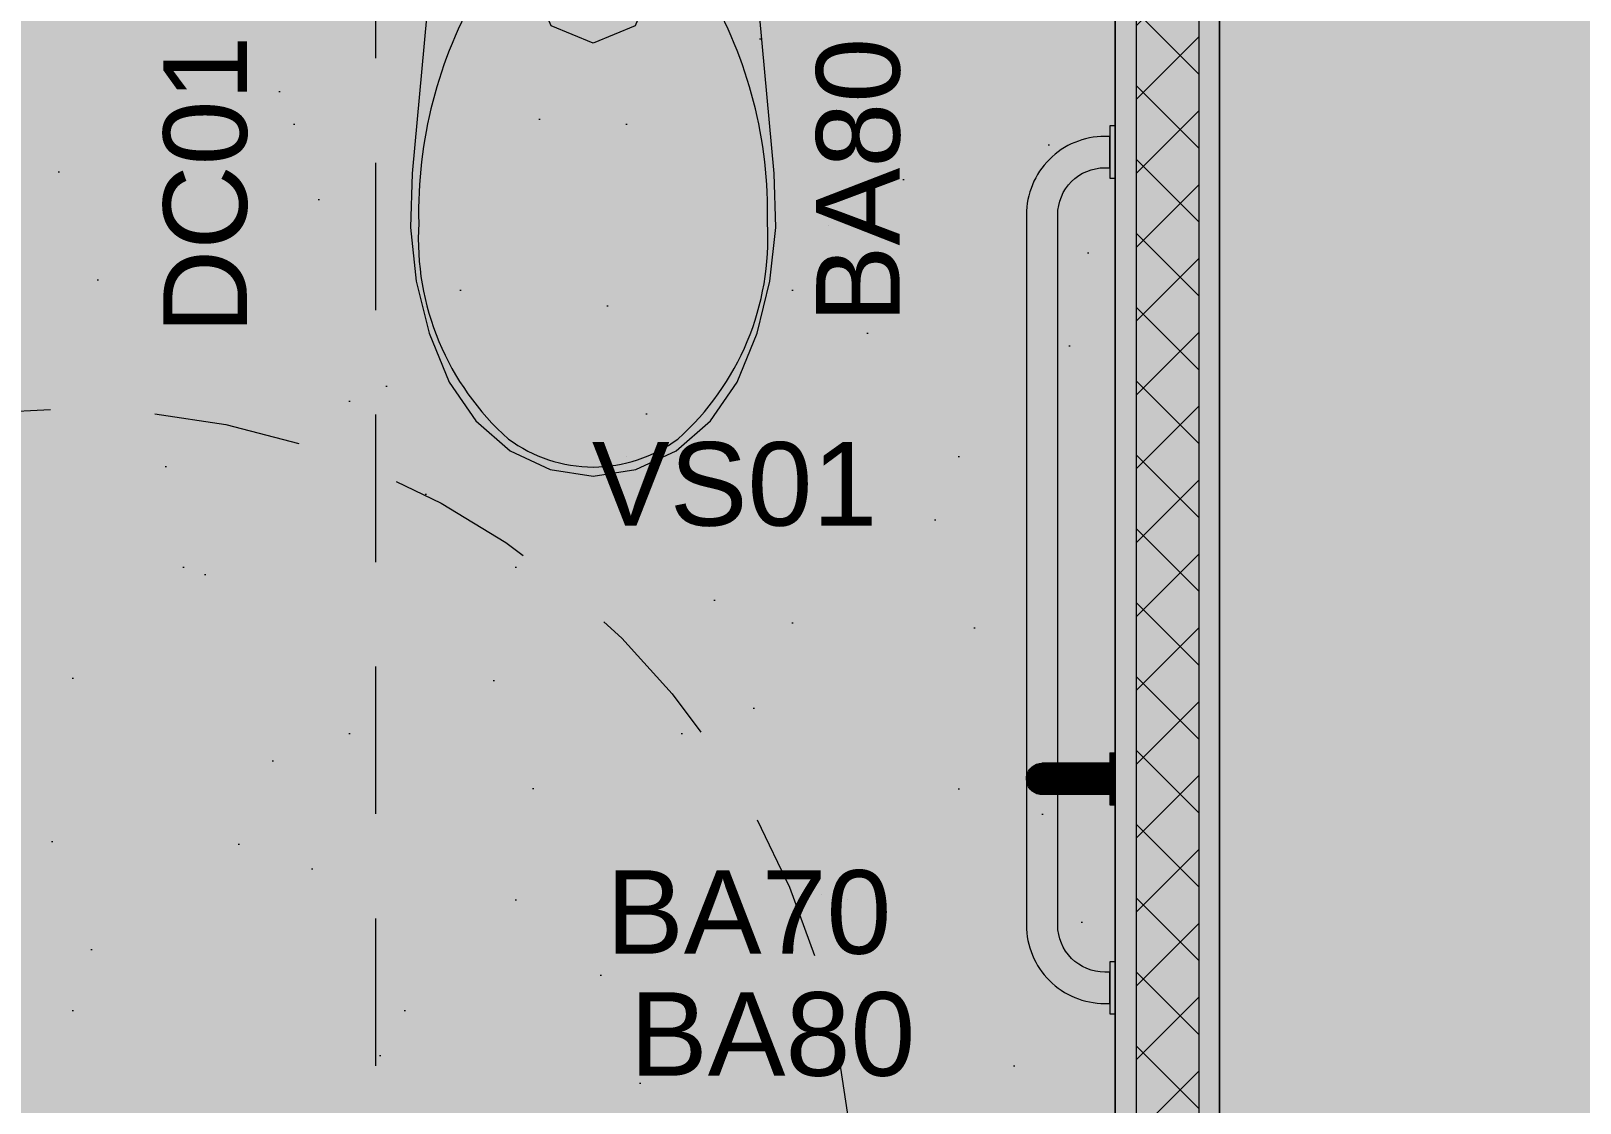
# Model space of a CAD drawing. Header units: metres. Extents: x -77 to 21.6, y -70.6 to -27.7.
# Drawn here: x -55.512 to -54.029, y -34.06 to -33.034 of the extents above; entities that cross this region are included whole.
import ezdxf

# ---------------------------------------------------------------- set-up
doc = ezdxf.new("R2010")
doc.units = ezdxf.units.M
doc.header["$MEASUREMENT"] = 0
doc.linetypes.add('Hidden Line (2)', pattern=[0.195611, 0.141111, -0.0545])
for name, color, linetype, lineweight, true_color in [('LAJES.EST_Caneta_No__18', 7, 'Continuous', 0, 0xdfdfdf), ('LAJES.EST_Caneta_No__254', 7, 'Continuous', 0, 0xd1c9ad), ('LOUCAS-METAIS.ARQ_Caneta_No__18', 7, 'Continuous', 0, 0xdfdfdf), ('ZONA_Caneta_No__56', 7, 'Continuous', 0, 0xffe495)]:
    doc.layers.add(name, color=color, linetype=linetype, lineweight=lineweight, true_color=true_color)
for name, color, linetype, lineweight in [('LAJES.EST_Caneta_No__241', 7, 'Continuous', 13), ('LAJES.EST_Caneta_No__96', 252, 'Continuous', 0), ('LOUCAS-METAIS.ARQ_Caneta_No__96', 252, 'Continuous', 0), ('NOTAS BANCADAS_Caneta_No__99', 7, 'Continuous', 20), ('NOTAS-LAYOUT.EXEC_Caneta_No__96', 252, 'Continuous', 0), ('PAREDE CONSTRUIR_Caneta_No__241', 7, 'Continuous', 13), ('PAREDE CONSTRUIR_Caneta_No__83', 84, 'Continuous', 0)]:
    doc.layers.add(name, color=color, linetype=linetype, lineweight=lineweight)
doc.layers.add('NOTAS BANCADAS', color=7, linetype='Continuous')
doc.layers.add('PAREDE CONSTRUIR', color=7, linetype='Continuous')
doc.styles.add('GENERATED_STYLE_1', font='arial.ttf')
pattern_1 = [(45, (0, 0.5), (-0.159099, 0.159099), [0, -0.15, 0, -0.225]), (110, (0.5, 0.5), (0.21143084, 0.07695453), [0, -0.11, 0, -0.19])]

# ---------------------------------------------------------------- blocks, each defined once
blk = doc.blocks.new('Label_7_6', base_point=(-54.865, -33.4029))
at = {"layer": 'NOTAS BANCADAS_Caneta_No__99', "color": 7, "lineweight": 20, "insert": (-54.7258, -33.4272), "char_height": 0.08, "attachment_point": 2, "style": 'GENERATED_STYLE_1'}
blk.add_mtext('\\A1;{\\pqc;\\pt0,99;\\fArial|b0|i0|c0|p0;\\W1.000000;VS01\\fArial|b0|i0|c0|p0;\\W1.000000;\\A1{\\H.66x;\\S^  ;}\\fArial|b0|i0|c0|p0;\\W1.000000;\\fArial|b0|i0|c0|p0;\\W1.000000;\\A1{\\H.66x;\\S^  ;}\\fArial|b0|i0|c0|p0;\\W1.000000;\\fArial|b0|i0|c0|p0;\\W1.000000;\\fArial|b0|i0|c0|p0;\\W1.000000;\\fArial|b0|i0|c0|p0;\\W1.000000;\\fArial|b0|i0|c0|p0;\\W1.000000;\\fArial|b0|i0|c0|p0;\\W1.000000;\\fArial|b0|i0|c0|p0;\\W1.000000;\\A1{\\H.66x;\\S^  ;}\\fArial|b0|i0|c0|p0;\\W1.000000;\\fArial|b0|i0|c0|p0;\\W1.000000;\\A1{\\H.66x;\\S^  ;}\\fArial|b0|i0|c0|p0;\\W1.000000;\\fArial|b0|i0|c0|p0;\\W1.000000;\\fArial|b0|i0|c0|p0;\\W1.000000;\\fArial|b0|i0|c0|p0;\\W1.000000;\\fArial|b0|i0|c0|p0;\\W1.000000;\\fArial|b0|i0|c0|p0;\\W1.000000;\\fArial|b0|i0|c0|p0;\\W1.000000;\\A1{\\H.66x;\\S^  ;}\\fArial|b0|i0|c0|p0;\\W1.000000;\\fArial|b0|i0|c0|p0;\\W1.000000;\\A1{\\H.66x;\\S^  ;}\\fArial|b0|i0|c0|p0;\\W1.000000;\\fArial|b0|i0|c0|p0;\\W1.000000;\\fArial|b0|i0|c0|p0;\\W1.000000;\\fArial|b0|i0|c0|p0;\\W1.000000;\\fArial|b0|i0|c0|p0;\\W1.000000;\\fArial|b0|i0|c0|p0;\\W1.000000;\\fArial|b0|i0|c0|p0;\\W1.000000;\\A1{\\H.66x;\\S^  ;}\\fArial|b0|i0|c0|p0;\\W1.000000;\\fArial|b0|i0|c0|p0;\\W1.000000;\\A1{\\H.66x;\\S^  ;}\\fArial|b0|i0|c0|p0;\\W1.000000;\\fArial|b0|i0|c0|p0;\\W1.000000;\\fArial|b0|i0|c0|p0;\\W1.000000;\\fArial|b0|i0|c0|p0;\\W1.000000;\\fArial|b0|i0|c0|p0;\\W1.000000;\\fArial|b0|i0|c0|p0;\\W1.000000;\\fArial|b0|i0|c0|p0;\\W1.000000;\\A1{\\H.66x;\\S^  ;}\\fArial|b0|i0|c0|p0;\\W1.000000;\\fArial|b0|i0|c0|p0;\\W1.000000;\\A1{\\H.66x;\\S^  ;}\\fArial|b0|i0|c0|p0;\\W1.000000;\\fArial|b0|i0|c0|p0;\\W1.000000;\\fArial|b0|i0|c0|p0;\\W1.000000;\\fArial|b0|i0|c0|p0;\\W1.000000;\\fArial|b0|i0|c0|p0;\\W1.000000;\\fArial|b0|i0|c0|p0;\\W1.000000;\\fArial|b0|i0|c0|p0;\\W1.000000;\\A1{\\H.66x;\\S^  ;}\\fArial|b0|i0|c0|p0;\\W1.000000;}', dxfattribs=at)
blk = doc.blocks.new('Label_8_6', base_point=(-54.8286, -33.9294))
at = {"layer": 'NOTAS BANCADAS_Caneta_No__99', "color": 7, "lineweight": 20, "insert": (-54.6894, -33.9538), "char_height": 0.08, "attachment_point": 2, "style": 'GENERATED_STYLE_1'}
blk.add_mtext('\\A1;{\\pqc;\\pt0,99;\\fArial|b0|i0|c0|p0;\\W1.000000;BA80\\fArial|b0|i0|c0|p0;\\W1.000000;\\A1{\\H.66x;\\S^  ;}\\fArial|b0|i0|c0|p0;\\W1.000000;\\fArial|b0|i0|c0|p0;\\W1.000000;\\A1{\\H.66x;\\S^  ;}\\fArial|b0|i0|c0|p0;\\W1.000000;\\fArial|b0|i0|c0|p0;\\W1.000000;\\fArial|b0|i0|c0|p0;\\W1.000000;\\fArial|b0|i0|c0|p0;\\W1.000000;\\fArial|b0|i0|c0|p0;\\W1.000000;\\fArial|b0|i0|c0|p0;\\W1.000000;\\fArial|b0|i0|c0|p0;\\W1.000000;\\A1{\\H.66x;\\S^  ;}\\fArial|b0|i0|c0|p0;\\W1.000000;\\fArial|b0|i0|c0|p0;\\W1.000000;\\A1{\\H.66x;\\S^  ;}\\fArial|b0|i0|c0|p0;\\W1.000000;\\fArial|b0|i0|c0|p0;\\W1.000000;\\fArial|b0|i0|c0|p0;\\W1.000000;\\fArial|b0|i0|c0|p0;\\W1.000000;\\fArial|b0|i0|c0|p0;\\W1.000000;\\fArial|b0|i0|c0|p0;\\W1.000000;\\fArial|b0|i0|c0|p0;\\W1.000000;\\A1{\\H.66x;\\S^  ;}\\fArial|b0|i0|c0|p0;\\W1.000000;\\fArial|b0|i0|c0|p0;\\W1.000000;\\A1{\\H.66x;\\S^  ;}\\fArial|b0|i0|c0|p0;\\W1.000000;\\fArial|b0|i0|c0|p0;\\W1.000000;\\fArial|b0|i0|c0|p0;\\W1.000000;\\fArial|b0|i0|c0|p0;\\W1.000000;\\fArial|b0|i0|c0|p0;\\W1.000000;\\fArial|b0|i0|c0|p0;\\W1.000000;\\fArial|b0|i0|c0|p0;\\W1.000000;\\A1{\\H.66x;\\S^  ;}\\fArial|b0|i0|c0|p0;\\W1.000000;\\fArial|b0|i0|c0|p0;\\W1.000000;\\A1{\\H.66x;\\S^  ;}\\fArial|b0|i0|c0|p0;\\W1.000000;\\fArial|b0|i0|c0|p0;\\W1.000000;\\fArial|b0|i0|c0|p0;\\W1.000000;\\fArial|b0|i0|c0|p0;\\W1.000000;\\fArial|b0|i0|c0|p0;\\W1.000000;\\fArial|b0|i0|c0|p0;\\W1.000000;\\fArial|b0|i0|c0|p0;\\W1.000000;\\A1{\\H.66x;\\S^  ;}\\fArial|b0|i0|c0|p0;\\W1.000000;\\fArial|b0|i0|c0|p0;\\W1.000000;\\A1{\\H.66x;\\S^  ;}\\fArial|b0|i0|c0|p0;\\W1.000000;\\fArial|b0|i0|c0|p0;\\W1.000000;\\fArial|b0|i0|c0|p0;\\W1.000000;\\fArial|b0|i0|c0|p0;\\W1.000000;\\fArial|b0|i0|c0|p0;\\W1.000000;\\fArial|b0|i0|c0|p0;\\W1.000000;\\fArial|b0|i0|c0|p0;\\W1.000000;\\A1{\\H.66x;\\S^  ;}\\fArial|b0|i0|c0|p0;\\W1.000000;}', dxfattribs=at)
blk = doc.blocks.new('Label_9_6', base_point=(-54.8515, -33.8127))
at = {"layer": 'NOTAS BANCADAS_Caneta_No__99', "color": 7, "lineweight": 20, "insert": (-54.7123, -33.837), "char_height": 0.08, "attachment_point": 2, "style": 'GENERATED_STYLE_1'}
blk.add_mtext('\\A1;{\\pqc;\\pt0,99;\\fArial|b0|i0|c0|p0;\\W1.000000;BA70\\fArial|b0|i0|c0|p0;\\W1.000000;\\A1{\\H.66x;\\S^  ;}\\fArial|b0|i0|c0|p0;\\W1.000000;\\fArial|b0|i0|c0|p0;\\W1.000000;\\A1{\\H.66x;\\S^  ;}\\fArial|b0|i0|c0|p0;\\W1.000000;\\fArial|b0|i0|c0|p0;\\W1.000000;\\fArial|b0|i0|c0|p0;\\W1.000000;\\fArial|b0|i0|c0|p0;\\W1.000000;\\fArial|b0|i0|c0|p0;\\W1.000000;\\fArial|b0|i0|c0|p0;\\W1.000000;\\fArial|b0|i0|c0|p0;\\W1.000000;\\A1{\\H.66x;\\S^  ;}\\fArial|b0|i0|c0|p0;\\W1.000000;\\fArial|b0|i0|c0|p0;\\W1.000000;\\A1{\\H.66x;\\S^  ;}\\fArial|b0|i0|c0|p0;\\W1.000000;\\fArial|b0|i0|c0|p0;\\W1.000000;\\fArial|b0|i0|c0|p0;\\W1.000000;\\fArial|b0|i0|c0|p0;\\W1.000000;\\fArial|b0|i0|c0|p0;\\W1.000000;\\fArial|b0|i0|c0|p0;\\W1.000000;\\fArial|b0|i0|c0|p0;\\W1.000000;\\A1{\\H.66x;\\S^  ;}\\fArial|b0|i0|c0|p0;\\W1.000000;\\fArial|b0|i0|c0|p0;\\W1.000000;\\A1{\\H.66x;\\S^  ;}\\fArial|b0|i0|c0|p0;\\W1.000000;\\fArial|b0|i0|c0|p0;\\W1.000000;\\fArial|b0|i0|c0|p0;\\W1.000000;\\fArial|b0|i0|c0|p0;\\W1.000000;\\fArial|b0|i0|c0|p0;\\W1.000000;\\fArial|b0|i0|c0|p0;\\W1.000000;\\fArial|b0|i0|c0|p0;\\W1.000000;\\A1{\\H.66x;\\S^  ;}\\fArial|b0|i0|c0|p0;\\W1.000000;\\fArial|b0|i0|c0|p0;\\W1.000000;\\A1{\\H.66x;\\S^  ;}\\fArial|b0|i0|c0|p0;\\W1.000000;\\fArial|b0|i0|c0|p0;\\W1.000000;\\fArial|b0|i0|c0|p0;\\W1.000000;\\fArial|b0|i0|c0|p0;\\W1.000000;\\fArial|b0|i0|c0|p0;\\W1.000000;\\fArial|b0|i0|c0|p0;\\W1.000000;\\fArial|b0|i0|c0|p0;\\W1.000000;\\A1{\\H.66x;\\S^  ;}\\fArial|b0|i0|c0|p0;\\W1.000000;\\fArial|b0|i0|c0|p0;\\W1.000000;\\A1{\\H.66x;\\S^  ;}\\fArial|b0|i0|c0|p0;\\W1.000000;\\fArial|b0|i0|c0|p0;\\W1.000000;\\fArial|b0|i0|c0|p0;\\W1.000000;\\fArial|b0|i0|c0|p0;\\W1.000000;\\fArial|b0|i0|c0|p0;\\W1.000000;\\fArial|b0|i0|c0|p0;\\W1.000000;\\fArial|b0|i0|c0|p0;\\W1.000000;\\A1{\\H.66x;\\S^  ;}\\fArial|b0|i0|c0|p0;\\W1.000000;}', dxfattribs=at)
blk = doc.blocks.new('Label_10_6', base_point=(-54.7848, -33.2034))
at = {"layer": 'NOTAS BANCADAS_Caneta_No__99', "color": 7, "lineweight": 20, "insert": (-54.7604, -33.0642), "char_height": 0.08, "attachment_point": 2, "rotation": 90, "style": 'GENERATED_STYLE_1'}
blk.add_mtext('\\A1;{\\pqc;\\pt0,99;\\fArial|b0|i0|c0|p0;\\W1.000000;BA80\\fArial|b0|i0|c0|p0;\\W1.000000;\\A1{\\H.66x;\\S^  ;}\\fArial|b0|i0|c0|p0;\\W1.000000;\\fArial|b0|i0|c0|p0;\\W1.000000;\\A1{\\H.66x;\\S^  ;}\\fArial|b0|i0|c0|p0;\\W1.000000;\\fArial|b0|i0|c0|p0;\\W1.000000;\\fArial|b0|i0|c0|p0;\\W1.000000;\\fArial|b0|i0|c0|p0;\\W1.000000;\\fArial|b0|i0|c0|p0;\\W1.000000;\\fArial|b0|i0|c0|p0;\\W1.000000;\\fArial|b0|i0|c0|p0;\\W1.000000;\\A1{\\H.66x;\\S^  ;}\\fArial|b0|i0|c0|p0;\\W1.000000;\\fArial|b0|i0|c0|p0;\\W1.000000;\\A1{\\H.66x;\\S^  ;}\\fArial|b0|i0|c0|p0;\\W1.000000;\\fArial|b0|i0|c0|p0;\\W1.000000;\\fArial|b0|i0|c0|p0;\\W1.000000;\\fArial|b0|i0|c0|p0;\\W1.000000;\\fArial|b0|i0|c0|p0;\\W1.000000;\\fArial|b0|i0|c0|p0;\\W1.000000;\\fArial|b0|i0|c0|p0;\\W1.000000;\\A1{\\H.66x;\\S^  ;}\\fArial|b0|i0|c0|p0;\\W1.000000;\\fArial|b0|i0|c0|p0;\\W1.000000;\\A1{\\H.66x;\\S^  ;}\\fArial|b0|i0|c0|p0;\\W1.000000;\\fArial|b0|i0|c0|p0;\\W1.000000;\\fArial|b0|i0|c0|p0;\\W1.000000;\\fArial|b0|i0|c0|p0;\\W1.000000;\\fArial|b0|i0|c0|p0;\\W1.000000;\\fArial|b0|i0|c0|p0;\\W1.000000;\\fArial|b0|i0|c0|p0;\\W1.000000;\\A1{\\H.66x;\\S^  ;}\\fArial|b0|i0|c0|p0;\\W1.000000;\\fArial|b0|i0|c0|p0;\\W1.000000;\\A1{\\H.66x;\\S^  ;}\\fArial|b0|i0|c0|p0;\\W1.000000;\\fArial|b0|i0|c0|p0;\\W1.000000;\\fArial|b0|i0|c0|p0;\\W1.000000;\\fArial|b0|i0|c0|p0;\\W1.000000;\\fArial|b0|i0|c0|p0;\\W1.000000;\\fArial|b0|i0|c0|p0;\\W1.000000;\\fArial|b0|i0|c0|p0;\\W1.000000;\\A1{\\H.66x;\\S^  ;}\\fArial|b0|i0|c0|p0;\\W1.000000;\\fArial|b0|i0|c0|p0;\\W1.000000;\\A1{\\H.66x;\\S^  ;}\\fArial|b0|i0|c0|p0;\\W1.000000;\\fArial|b0|i0|c0|p0;\\W1.000000;\\fArial|b0|i0|c0|p0;\\W1.000000;\\fArial|b0|i0|c0|p0;\\W1.000000;\\fArial|b0|i0|c0|p0;\\W1.000000;\\fArial|b0|i0|c0|p0;\\W1.000000;\\fArial|b0|i0|c0|p0;\\W1.000000;\\A1{\\H.66x;\\S^  ;}\\fArial|b0|i0|c0|p0;\\W1.000000;}', dxfattribs=at)
blk = doc.blocks.new('Label_11_6', base_point=(-55.4099, -33.2134))
at = {"layer": 'NOTAS BANCADAS_Caneta_No__99', "color": 7, "lineweight": 20, "insert": (-55.3856, -33.0682), "char_height": 0.08, "attachment_point": 2, "rotation": 90, "style": 'GENERATED_STYLE_1'}
blk.add_mtext('\\A1;{\\pqc;\\pt0,99;\\fArial|b0|i0|c0|p0;\\W1.000000;DC01\\fArial|b0|i0|c0|p0;\\W1.000000;\\A1{\\H.66x;\\S^  ;}\\fArial|b0|i0|c0|p0;\\W1.000000;\\fArial|b0|i0|c0|p0;\\W1.000000;\\A1{\\H.66x;\\S^  ;}\\fArial|b0|i0|c0|p0;\\W1.000000;\\fArial|b0|i0|c0|p0;\\W1.000000;\\fArial|b0|i0|c0|p0;\\W1.000000;\\fArial|b0|i0|c0|p0;\\W1.000000;\\fArial|b0|i0|c0|p0;\\W1.000000;\\fArial|b0|i0|c0|p0;\\W1.000000;\\fArial|b0|i0|c0|p0;\\W1.000000;\\A1{\\H.66x;\\S^  ;}\\fArial|b0|i0|c0|p0;\\W1.000000;\\fArial|b0|i0|c0|p0;\\W1.000000;\\A1{\\H.66x;\\S^  ;}\\fArial|b0|i0|c0|p0;\\W1.000000;\\fArial|b0|i0|c0|p0;\\W1.000000;\\fArial|b0|i0|c0|p0;\\W1.000000;\\fArial|b0|i0|c0|p0;\\W1.000000;\\fArial|b0|i0|c0|p0;\\W1.000000;\\fArial|b0|i0|c0|p0;\\W1.000000;\\fArial|b0|i0|c0|p0;\\W1.000000;\\A1{\\H.66x;\\S^  ;}\\fArial|b0|i0|c0|p0;\\W1.000000;\\fArial|b0|i0|c0|p0;\\W1.000000;\\A1{\\H.66x;\\S^  ;}\\fArial|b0|i0|c0|p0;\\W1.000000;\\fArial|b0|i0|c0|p0;\\W1.000000;\\fArial|b0|i0|c0|p0;\\W1.000000;\\fArial|b0|i0|c0|p0;\\W1.000000;\\fArial|b0|i0|c0|p0;\\W1.000000;\\fArial|b0|i0|c0|p0;\\W1.000000;\\fArial|b0|i0|c0|p0;\\W1.000000;\\A1{\\H.66x;\\S^  ;}\\fArial|b0|i0|c0|p0;\\W1.000000;\\fArial|b0|i0|c0|p0;\\W1.000000;\\A1{\\H.66x;\\S^  ;}\\fArial|b0|i0|c0|p0;\\W1.000000;\\fArial|b0|i0|c0|p0;\\W1.000000;\\fArial|b0|i0|c0|p0;\\W1.000000;\\fArial|b0|i0|c0|p0;\\W1.000000;\\fArial|b0|i0|c0|p0;\\W1.000000;\\fArial|b0|i0|c0|p0;\\W1.000000;\\fArial|b0|i0|c0|p0;\\W1.000000;\\A1{\\H.66x;\\S^  ;}\\fArial|b0|i0|c0|p0;\\W1.000000;\\fArial|b0|i0|c0|p0;\\W1.000000;\\A1{\\H.66x;\\S^  ;}\\fArial|b0|i0|c0|p0;\\W1.000000;\\fArial|b0|i0|c0|p0;\\W1.000000;\\fArial|b0|i0|c0|p0;\\W1.000000;\\fArial|b0|i0|c0|p0;\\W1.000000;\\fArial|b0|i0|c0|p0;\\W1.000000;\\fArial|b0|i0|c0|p0;\\W1.000000;\\fArial|b0|i0|c0|p0;\\W1.000000;\\A1{\\H.66x;\\S^  ;}\\fArial|b0|i0|c0|p0;\\W1.000000;}', dxfattribs=at)
blk = doc.blocks.new('WC Disabled 26_2')
at = {"layer": 'LOUCAS-METAIS.ARQ_Caneta_No__18', "linetype": 'Continuous', "lineweight": 0, "true_color": 0xdfdfdf}
for points in [[(-0.0113, -0.02), (0, -0.02), (0, 0), (-0.0113, 0)], [(0, -0.02), (0.0113, -0.02), (0.0113, 0), (0, 0)], [(0.0113, -0.02), (0.016, -0.02), (0.016, 0), (0.0113, 0)], [(-0.016, -0.02), (-0.0113, -0.02), (-0.0113, 0), (-0.016, 0)], [(0.165, -0.02), (-0.165, -0.02, 0.414214), (-0.195, -0.05), (-0.195, -0.1354, 0.375967), (-0.1562, -0.1797, 0.066259), (0.1562, -0.1797, 0.375967), (0.195, -0.1354), (0.195, -0.05, 0.414214)], [(-0.1694, -0.4734), (-0.157, -0.5232), (-0.138, -0.5701), (-0.1124, -0.6073), (-0.0794, -0.6358), (-0.041, -0.6538), (0, -0.66), (0.041, -0.6538), (0.0794, -0.6358), (0.1124, -0.6073), (0.138, -0.5701), (0.157, -0.5232), (0.1694, -0.4734), (0.1749, -0.4221), (0.1733, -0.3704), (0.141, -0.02), (-0.141, -0.02), (-0.1733, -0.3704), (-0.1749, -0.4221)]]:
    blk.add_hatch(color=254, dxfattribs=at).paths.add_polyline_path(points)
at = {"layer": 'LOUCAS-METAIS.ARQ_Caneta_No__96', "color": 252, "linetype": 'Continuous', "lineweight": 0}
for p, q in [((-0.0113, 0), (0, 0)), ((0, 0), (0.0113, 0)), ((0.0113, 0), (0.016, 0)), ((0.016, -0.02), (0.016, 0)), ((-0.016, 0), (-0.0113, 0)), ((-0.016, -0.02), (-0.016, 0)), ((-0.016, -0.02), (-0.0113, -0.02)), ((-0.0113, -0.02), (0, -0.02)), ((0, -0.02), (0.0113, -0.02)), ((0.0113, -0.02), (0.016, -0.02)), ((-0.0403, -0.1484), (0, -0.1317)), ((0, -0.1317), (0.0403, -0.1484)), ((-0.057, -0.1887), (-0.0403, -0.1484)), ((0.0403, -0.1484), (0.057, -0.1887)), ((-0.0403, -0.229), (-0.057, -0.1887)), ((0.057, -0.1887), (0.0403, -0.229)), ((0, -0.193), (-0.1089, -0.193)), ((0.1089, -0.193), (0, -0.193)), ((0, -0.2457), (-0.0403, -0.229)), ((0.0403, -0.229), (0, -0.2457))]:
    blk.add_line(p, q, dxfattribs=at)
at = {"layer": 'LOUCAS-METAIS.ARQ_Caneta_No__96', "color": 252, "linetype": 'Continuous', "lineweight": 0, "flags": 128}
blk.add_lwpolyline([(0.165, -0.02, -0.414214), (0.195, -0.05), (0.195, -0.1354, -0.375967), (0.1562, -0.1797, -0.066259), (-0.1562, -0.1797, -0.375967), (-0.195, -0.1354), (-0.195, -0.05, -0.414214), (-0.165, -0.02)], format="xyb", close=True, dxfattribs=at)
blk.add_lwpolyline([(-0.1694, -0.4734), (-0.157, -0.5232), (-0.138, -0.5701), (-0.1124, -0.6073), (-0.0794, -0.6358), (-0.041, -0.6538), (0, -0.66), (0.041, -0.6538), (0.0794, -0.6358), (0.1124, -0.6073), (0.138, -0.5701), (0.157, -0.5232), (0.1694, -0.4734), (0.1749, -0.4221), (0.1733, -0.3704), (0.141, -0.02), (-0.141, -0.02), (-0.1733, -0.3704), (-0.1749, -0.4221)], close=True, dxfattribs=at)
at = {"layer": 'LOUCAS-METAIS.ARQ_Caneta_No__96', "color": 252, "linetype": 'Continuous', "lineweight": 0}
blk.add_circle((0, -0.088), 0.02, dxfattribs=at)
for centre, major_axis, start_param, end_param in [((0.2581, -0.4079), (0, 0.4255), 1.041392, 1.594412), ((-0.2581, -0.4079), (0, 0.4255), 4.688771, 5.241791), ((0.0895, -0.4323), (0, 0.2571), 1.515065, 2.415654), ((-0.0895, -0.4323), (0, 0.2571), 3.867528, 4.768116), ((0.0008, -0.5128), (0, 0.1386), 2.509088, 3.135732), ((-0.0008, -0.5128), (0, 0.1386), 3.147454, 3.774097)]:
    blk.add_ellipse(centre, major_axis=major_axis, ratio=0.999377, start_param=start_param, end_param=end_param, dxfattribs=at)
blk = doc.blocks.new('Grab Bar 26')
at = {"layer": 'LOUCAS-METAIS.ARQ_Caneta_No__18', "linetype": 'Continuous', "lineweight": 0, "true_color": 0xdfdfdf}
for points in [[(-0.425, 0), (-0.425, -0.005), (-0.375, -0.005), (-0.375, 0)], [(0.375, 0), (0.375, -0.005), (0.425, -0.005), (0.425, 0)], [(-0.415, -0.005), (-0.415, -0.01, 0.414214), (-0.34, -0.085), (0.34, -0.085, 0.414214), (0.415, -0.01), (0.415, -0.005), (0.385, -0.005), (0.385, -0.01, -0.414214), (0.34, -0.055), (-0.34, -0.055, -0.414214), (-0.385, -0.01), (-0.385, -0.005)]]:
    blk.add_hatch(color=254, dxfattribs=at).paths.add_polyline_path(points)
at = {"layer": 'LOUCAS-METAIS.ARQ_Caneta_No__96', "color": 252, "linetype": 'Continuous', "lineweight": 0, "flags": 128}
for points in [[(-0.425, 0), (-0.425, -0.005), (-0.375, -0.005), (-0.375, 0)], [(0.375, 0), (0.375, -0.005), (0.425, -0.005), (0.425, 0)]]:
    blk.add_lwpolyline(points, close=True, dxfattribs=at)
blk.add_lwpolyline([(-0.415, -0.005), (-0.415, -0.01, 0.414214), (-0.34, -0.085), (0.34, -0.085, 0.414214), (0.415, -0.01), (0.415, -0.005), (0.385, -0.005), (0.385, -0.01, -0.414214), (0.34, -0.055), (-0.34, -0.055, -0.414214), (-0.385, -0.01), (-0.385, -0.005)], format="xyb", close=True, dxfattribs=at)
blk = doc.blocks.new('Grab Bar 26_3')
at = {"layer": 'LOUCAS-METAIS.ARQ_Caneta_No__18', "linetype": 'Continuous', "lineweight": 0, "true_color": 0xdfdfdf}
for points in [[(-0.017, 0), (-0.017, -0.005), (-0.0108, -0.005), (-0.0108, 0)], [(-0.0108, -0.005), (-0.0037, -0.005), (-0.0037, 0), (-0.0108, 0)], [(-0.0037, 0), (-0.0037, -0.005), (0.0037, -0.005), (0.0037, 0)], [(0.0037, -0.005), (0.0108, -0.005), (0.0108, 0), (0.0037, 0)], [(0.0108, 0), (0.0108, -0.005), (0.017, -0.005), (0.017, 0)], [(0.017, -0.005), (0.0217, -0.005), (0.0217, 0), (0.017, 0)], [(0.0217, -0.005), (0.0244, -0.005), (0.0244, 0), (0.0217, 0)], [(0.0244, 0), (0.0244, -0.005), (0.0249, -0.005), (0.0249, 0)], [(-0.0249, 0), (-0.0249, -0.005), (-0.0244, -0.005), (-0.0244, 0)], [(-0.0244, -0.005), (-0.0217, -0.005), (-0.0217, 0), (-0.0244, 0)], [(-0.0217, -0.005), (-0.017, -0.005), (-0.017, 0), (-0.0217, 0)], [(-0.015, -0.01), (-0.0147, -0.0102), (-0.0147, -0.005), (-0.015, -0.005)], [(-0.015, -0.01), (-0.015, -0.0234), (-0.0147, -0.024), (-0.0147, -0.0102)], [(-0.0147, -0.005), (-0.0147, -0.0102), (-0.014, -0.0103), (-0.014, -0.005)], [(-0.0147, -0.0102), (-0.0147, -0.024), (-0.014, -0.0246), (-0.014, -0.0103)], [(-0.014, -0.0103), (-0.0129, -0.0104), (-0.0129, -0.005), (-0.014, -0.005)], [(-0.014, -0.0246), (-0.0129, -0.0251), (-0.0129, -0.0104), (-0.014, -0.0103)], [(-0.0129, -0.005), (-0.0129, -0.0104), (-0.0113, -0.0106), (-0.0113, -0.005)], [(-0.0113, -0.0106), (-0.0129, -0.0104), (-0.0129, -0.0251), (-0.0113, -0.0256)], [(-0.0113, -0.005), (-0.0113, -0.0106), (-0.0094, -0.0107), (-0.0094, -0.005)], [(-0.0094, -0.0107), (-0.0113, -0.0106), (-0.0113, -0.0256), (-0.0094, -0.026)], [(-0.0094, -0.0107), (-0.0073, -0.0107), (-0.0073, -0.005), (-0.0094, -0.005)], [(-0.0094, -0.0107), (-0.0094, -0.026), (-0.0073, -0.0263), (-0.0073, -0.0107)], [(-0.0073, -0.005), (-0.0073, -0.0107), (-0.0049, -0.0108), (-0.0049, -0.005)], [(-0.0049, -0.0108), (-0.0073, -0.0107), (-0.0073, -0.0263), (-0.0049, -0.0265)], [(-0.0049, -0.005), (-0.0049, -0.0108), (-0.0023, -0.0108), (-0.0023, -0.005)], [(-0.0023, -0.0108), (-0.0049, -0.0108), (-0.0049, -0.0265), (-0.0023, -0.0267)], [(-0.0023, -0.005), (-0.0023, -0.0108), (0.0003, -0.0108), (0.0003, -0.005)], [(0.0003, -0.0108), (-0.0023, -0.0108), (-0.0023, -0.0267), (0.0003, -0.0267)], [(0.0003, -0.005), (0.0003, -0.0108), (0.0029, -0.0108), (0.0029, -0.005)], [(0.0029, -0.0108), (0.0003, -0.0108), (0.0003, -0.0267), (0.0029, -0.0266)], [(0.0029, -0.0108), (0.0054, -0.0108), (0.0054, -0.005), (0.0029, -0.005)], [(0.0029, -0.0266), (0.0054, -0.0265), (0.0054, -0.0108), (0.0029, -0.0108)], [(0.0054, -0.005), (0.0054, -0.0108), (0.0077, -0.0107), (0.0077, -0.005)], [(0.0077, -0.0107), (0.0054, -0.0108), (0.0054, -0.0265), (0.0077, -0.0262)], [(0.0077, -0.005), (0.0077, -0.0107), (0.0098, -0.0106), (0.0098, -0.005)], [(0.0098, -0.0106), (0.0077, -0.0107), (0.0077, -0.0262), (0.0098, -0.0259)], [(0.0098, -0.005), (0.0098, -0.0106), (0.0117, -0.0105), (0.0117, -0.005)], [(0.0098, -0.0106), (0.0098, -0.0259), (0.0117, -0.0255), (0.0117, -0.0105)], [(0.0117, -0.005), (0.0117, -0.0105), (0.0131, -0.0104), (0.0131, -0.005)], [(0.0131, -0.0104), (0.0117, -0.0105), (0.0117, -0.0255), (0.0131, -0.025)], [(0.0131, -0.005), (0.0131, -0.0104), (0.0142, -0.0103), (0.0142, -0.005)], [(0.0142, -0.0103), (0.0131, -0.0104), (0.0131, -0.025), (0.0142, -0.0244)], [(0.0142, -0.005), (0.0142, -0.0103), (0.0148, -0.0101), (0.0148, -0.005)], [(0.0142, -0.0103), (0.0142, -0.0244), (0.0148, -0.0239), (0.0148, -0.0101)], [(0.015, -0.005), (0.0148, -0.005), (0.0148, -0.0101), (0.015, -0.01)], [(0.0148, -0.0101), (0.0148, -0.0239), (0.015, -0.0233), (0.015, -0.01)], [(-0.0147, -0.024), (-0.015, -0.0234), (-0.015, -0.0361), (-0.0147, -0.0373)], [(-0.0147, -0.024), (-0.0147, -0.0373), (-0.014, -0.0384), (-0.014, -0.0246)], [(-0.014, -0.0246), (-0.014, -0.0384), (-0.0129, -0.0394), (-0.0129, -0.0251)], [(-0.0129, -0.0251), (-0.0129, -0.0394), (-0.0113, -0.0403), (-0.0113, -0.0256)], [(-0.0094, -0.026), (-0.0113, -0.0256), (-0.0113, -0.0403), (-0.0094, -0.0411)], [(-0.0094, -0.0411), (-0.0073, -0.0418), (-0.0073, -0.0263), (-0.0094, -0.026)], [(-0.0049, -0.0265), (-0.0073, -0.0263), (-0.0073, -0.0418), (-0.0049, -0.0422)], [(-0.0023, -0.0267), (-0.0049, -0.0265), (-0.0049, -0.0422), (-0.0023, -0.0425)], [(0.0003, -0.0267), (-0.0023, -0.0267), (-0.0023, -0.0425), (0.0003, -0.0426)], [(0.0029, -0.0266), (0.0003, -0.0267), (0.0003, -0.0426), (0.0029, -0.0425)], [(0.0029, -0.0425), (0.0054, -0.0421), (0.0054, -0.0265), (0.0029, -0.0266)], [(0.0077, -0.0262), (0.0054, -0.0265), (0.0054, -0.0421), (0.0077, -0.0416)], [(0.0098, -0.0259), (0.0077, -0.0262), (0.0077, -0.0416), (0.0098, -0.041)], [(0.0098, -0.0259), (0.0098, -0.041), (0.0117, -0.0402), (0.0117, -0.0255)], [(0.0117, -0.0255), (0.0117, -0.0402), (0.0131, -0.0392), (0.0131, -0.025)], [(0.0131, -0.025), (0.0131, -0.0392), (0.0142, -0.0382), (0.0142, -0.0244)], [(0.0142, -0.0244), (0.0142, -0.0382), (0.0148, -0.0371), (0.0148, -0.0239)], [(0.015, -0.0233), (0.0148, -0.0239), (0.0148, -0.0371), (0.015, -0.0359)], [(-0.015, -0.0476), (-0.0147, -0.0492), (-0.0147, -0.0373), (-0.015, -0.0361)], [(-0.014, -0.0384), (-0.0147, -0.0373), (-0.0147, -0.0492), (-0.014, -0.0508)], [(-0.014, -0.0508), (-0.0129, -0.0523), (-0.0129, -0.0394), (-0.014, -0.0384)], [(-0.0129, -0.0394), (-0.0129, -0.0523), (-0.0113, -0.0536), (-0.0113, -0.0403)], [(-0.0113, -0.0403), (-0.0113, -0.0536), (-0.0094, -0.0547), (-0.0094, -0.0411)], [(-0.0094, -0.0411), (-0.0094, -0.0547), (-0.0073, -0.0556), (-0.0073, -0.0418)], [(-0.0073, -0.0418), (-0.0073, -0.0556), (-0.0049, -0.0563), (-0.0049, -0.0422)], [(-0.0049, -0.0563), (-0.0023, -0.0567), (-0.0023, -0.0425), (-0.0049, -0.0422)], [(-0.0023, -0.0425), (-0.0023, -0.0567), (0.0003, -0.0568), (0.0003, -0.0426)], [(0.0003, -0.0426), (0.0003, -0.0568), (0.0029, -0.0566), (0.0029, -0.0425)], [(0.0029, -0.0425), (0.0029, -0.0566), (0.0054, -0.0562), (0.0054, -0.0421)], [(0.0054, -0.0421), (0.0054, -0.0562), (0.0077, -0.0555), (0.0077, -0.0416)], [(0.0077, -0.0416), (0.0077, -0.0555), (0.0098, -0.0545), (0.0098, -0.041)], [(0.0098, -0.041), (0.0098, -0.0545), (0.0117, -0.0533), (0.0117, -0.0402)], [(0.0117, -0.0402), (0.0117, -0.0533), (0.0131, -0.052), (0.0131, -0.0392)], [(0.0142, -0.0382), (0.0131, -0.0392), (0.0131, -0.052), (0.0142, -0.0505)], [(0.0142, -0.0505), (0.0148, -0.0489), (0.0148, -0.0371), (0.0142, -0.0382)], [(0.0148, -0.0371), (0.0148, -0.0489), (0.015, -0.0472), (0.015, -0.0359)], [(-0.0147, -0.0492), (-0.015, -0.0476), (-0.015, -0.0571), (-0.0147, -0.0592)], [(-0.0147, -0.0592), (-0.015, -0.0571), (-0.015, -0.0643), (-0.0147, -0.0667)], [(-0.014, -0.0508), (-0.0147, -0.0492), (-0.0147, -0.0592), (-0.014, -0.0611)], [(-0.0147, -0.0592), (-0.0147, -0.0667), (-0.014, -0.0689), (-0.014, -0.0611)], [(-0.014, -0.0508), (-0.014, -0.0611), (-0.0129, -0.063), (-0.0129, -0.0523)], [(-0.0129, -0.0523), (-0.0129, -0.063), (-0.0113, -0.0647), (-0.0113, -0.0536)], [(-0.0113, -0.0647), (-0.0094, -0.0661), (-0.0094, -0.0547), (-0.0113, -0.0536)], [(-0.0094, -0.0547), (-0.0094, -0.0661), (-0.0073, -0.0672), (-0.0073, -0.0556)], [(-0.0073, -0.0556), (-0.0073, -0.0672), (-0.0049, -0.0681), (-0.0049, -0.0563)], [(-0.0049, -0.0563), (-0.0049, -0.0681), (-0.0023, -0.0686), (-0.0023, -0.0567)], [(-0.0023, -0.0686), (0.0003, -0.0687), (0.0003, -0.0568), (-0.0023, -0.0567)], [(0.0003, -0.0687), (0.0029, -0.0685), (0.0029, -0.0566), (0.0003, -0.0568)], [(0.0029, -0.0566), (0.0029, -0.0685), (0.0054, -0.0679), (0.0054, -0.0562)], [(0.0054, -0.0562), (0.0054, -0.0679), (0.0077, -0.067), (0.0077, -0.0555)], [(0.0077, -0.0555), (0.0077, -0.067), (0.0098, -0.0658), (0.0098, -0.0545)], [(0.0098, -0.0658), (0.0117, -0.0643), (0.0117, -0.0533), (0.0098, -0.0545)], [(0.0117, -0.0533), (0.0117, -0.0643), (0.0131, -0.0626), (0.0131, -0.052)], [(0.0131, -0.0626), (0.0142, -0.0608), (0.0142, -0.0505), (0.0131, -0.052)], [(0.0142, -0.0505), (0.0142, -0.0608), (0.0148, -0.0588), (0.0148, -0.0489)], [(0.0142, -0.0608), (0.0142, -0.0685), (0.0148, -0.0662), (0.0148, -0.0588)], [(0.015, -0.0472), (0.0148, -0.0489), (0.0148, -0.0588), (0.015, -0.0567)], [(0.015, -0.0567), (0.0148, -0.0588), (0.0148, -0.0662), (0.015, -0.0638)], [(-0.015, -0.0688), (-0.0147, -0.0713), (-0.0147, -0.0667), (-0.015, -0.0643)], [(-0.0147, -0.0713), (-0.015, -0.0688), (-0.015, -0.0703), (-0.0147, -0.0729)], [(-0.0147, -0.0667), (-0.0147, -0.0713), (-0.014, -0.0738), (-0.014, -0.0689)], [(-0.014, -0.0738), (-0.0147, -0.0713), (-0.0147, -0.0729), (-0.014, -0.0754)], [(-0.014, -0.0611), (-0.014, -0.0689), (-0.0129, -0.0711), (-0.0129, -0.063)], [(-0.014, -0.0689), (-0.014, -0.0738), (-0.0129, -0.0761), (-0.0129, -0.0711)], [(-0.014, -0.0754), (-0.0129, -0.0777), (-0.0129, -0.0761), (-0.014, -0.0738)], [(-0.0129, -0.0711), (-0.0113, -0.073), (-0.0113, -0.0647), (-0.0129, -0.063)], [(-0.0129, -0.0711), (-0.0129, -0.0761), (-0.0113, -0.0782), (-0.0113, -0.073)], [(-0.0113, -0.0647), (-0.0113, -0.073), (-0.0094, -0.0746), (-0.0094, -0.0661)], [(-0.0113, -0.073), (-0.0113, -0.0782), (-0.0094, -0.0799), (-0.0094, -0.0746)], [(-0.0094, -0.0661), (-0.0094, -0.0746), (-0.0073, -0.076), (-0.0073, -0.0672)], [(-0.0073, -0.076), (-0.0049, -0.0769), (-0.0049, -0.0681), (-0.0073, -0.0672)], [(-0.0049, -0.0769), (-0.0023, -0.0775), (-0.0023, -0.0686), (-0.0049, -0.0681)], [(-0.0023, -0.0775), (0.0003, -0.0777), (0.0003, -0.0687), (-0.0023, -0.0686)], [(0.0003, -0.0687), (0.0003, -0.0777), (0.0029, -0.0774), (0.0029, -0.0685)], [(0.0029, -0.0685), (0.0029, -0.0774), (0.0054, -0.0768), (0.0054, -0.0679)], [(0.0054, -0.0679), (0.0054, -0.0768), (0.0077, -0.0757), (0.0077, -0.067)], [(0.0077, -0.0757), (0.0098, -0.0743), (0.0098, -0.0658), (0.0077, -0.067)], [(0.0098, -0.0658), (0.0098, -0.0743), (0.0117, -0.0726), (0.0117, -0.0643)], [(0.0098, -0.0743), (0.0098, -0.0796), (0.0117, -0.0778), (0.0117, -0.0726)], [(0.0117, -0.0726), (0.0131, -0.0707), (0.0131, -0.0626), (0.0117, -0.0643)], [(0.0117, -0.0778), (0.0131, -0.0756), (0.0131, -0.0707), (0.0117, -0.0726)], [(0.0131, -0.0626), (0.0131, -0.0707), (0.0142, -0.0685), (0.0142, -0.0608)], [(0.0131, -0.0707), (0.0131, -0.0756), (0.0142, -0.0733), (0.0142, -0.0685)], [(0.0142, -0.0733), (0.0131, -0.0756), (0.0131, -0.0773), (0.0142, -0.0749)], [(0.0142, -0.0685), (0.0142, -0.0733), (0.0148, -0.0708), (0.0148, -0.0662)], [(0.0142, -0.0749), (0.0148, -0.0723), (0.0148, -0.0708), (0.0142, -0.0733)], [(0.0148, -0.0662), (0.0148, -0.0708), (0.015, -0.0682), (0.015, -0.0638)], [(0.015, -0.0682), (0.0148, -0.0708), (0.0148, -0.0723), (0.015, -0.0697)], [(-0.0113, -0.0782), (-0.0129, -0.0761), (-0.0129, -0.0777), (-0.0113, -0.0798)], [(-0.0094, -0.0799), (-0.0113, -0.0782), (-0.0113, -0.0798), (-0.0094, -0.0817)], [(-0.0094, -0.0746), (-0.0094, -0.0799), (-0.0073, -0.0814), (-0.0073, -0.076)], [(-0.0094, -0.0799), (-0.0094, -0.0817), (-0.0073, -0.0831), (-0.0073, -0.0814)], [(-0.0073, -0.0814), (-0.0049, -0.0824), (-0.0049, -0.0769), (-0.0073, -0.076)], [(-0.0049, -0.0824), (-0.0073, -0.0814), (-0.0073, -0.0831), (-0.0049, -0.0842)], [(-0.0049, -0.0824), (-0.0023, -0.083), (-0.0023, -0.0775), (-0.0049, -0.0769)], [(-0.0023, -0.083), (-0.0049, -0.0824), (-0.0049, -0.0842), (-0.0023, -0.0848)], [(-0.0023, -0.083), (0.0003, -0.0832), (0.0003, -0.0777), (-0.0023, -0.0775)], [(0.0003, -0.0832), (-0.0023, -0.083), (-0.0023, -0.0848), (0.0003, -0.085)], [(0.0003, -0.0777), (0.0003, -0.0832), (0.0029, -0.0829), (0.0029, -0.0774)], [(0.0029, -0.0829), (0.0003, -0.0832), (0.0003, -0.085), (0.0029, -0.0847)], [(0.0029, -0.0774), (0.0029, -0.0829), (0.0054, -0.0822), (0.0054, -0.0768)], [(0.0029, -0.0829), (0.0029, -0.0847), (0.0054, -0.084), (0.0054, -0.0822)], [(0.0054, -0.0822), (0.0077, -0.0811), (0.0077, -0.0757), (0.0054, -0.0768)], [(0.0077, -0.0811), (0.0054, -0.0822), (0.0054, -0.084), (0.0077, -0.0829)], [(0.0077, -0.0811), (0.0098, -0.0796), (0.0098, -0.0743), (0.0077, -0.0757)], [(0.0098, -0.0796), (0.0077, -0.0811), (0.0077, -0.0829), (0.0098, -0.0813)], [(0.0098, -0.0813), (0.0117, -0.0794), (0.0117, -0.0778), (0.0098, -0.0796)], [(0.0131, -0.0756), (0.0117, -0.0778), (0.0117, -0.0794), (0.0131, -0.0773)]]:
    blk.add_hatch(color=254, dxfattribs=at).paths.add_polyline_path(points)
at = {"layer": 'LOUCAS-METAIS.ARQ_Caneta_No__96', "color": 252, "linetype": 'Continuous', "lineweight": 0}
for p, q in [((-0.0037, 0), (0.0037, 0)), ((0.0037, 0), (0.0108, 0)), ((0.0108, 0), (0.017, 0)), ((0.017, 0), (0.0217, 0)), ((0.0217, 0), (0.0244, 0)), ((0.0244, 0), (0.0249, 0)), ((0.0249, -0.005), (0.0249, 0)), ((-0.0249, 0), (-0.0244, 0)), ((-0.0249, -0.005), (-0.0249, 0)), ((-0.0249, -0.005), (-0.0244, -0.005)), ((-0.0244, 0), (-0.0217, 0)), ((-0.0244, -0.005), (-0.0217, -0.005)), ((-0.0217, 0), (-0.017, 0)), ((-0.0217, -0.005), (-0.017, -0.005)), ((-0.017, 0), (-0.0108, 0)), ((-0.017, -0.005), (-0.0108, -0.005)), ((-0.015, -0.005), (-0.015, -0.01)), ((-0.015, -0.01), (-0.015, -0.0234)), ((-0.0108, 0), (-0.0037, 0)), ((-0.0108, -0.005), (-0.0037, -0.005)), ((-0.0037, -0.005), (0.0037, -0.005)), ((0.0037, -0.005), (0.0108, -0.005)), ((0.0108, -0.005), (0.017, -0.005)), ((0.015, -0.005), (0.015, -0.01)), ((0.015, -0.01), (0.015, -0.0233)), ((0.017, -0.005), (0.0217, -0.005)), ((0.0217, -0.005), (0.0244, -0.005)), ((0.0244, -0.005), (0.0249, -0.005)), ((-0.015, -0.0234), (-0.015, -0.0361)), ((0.015, -0.0233), (0.015, -0.0359)), ((-0.015, -0.0361), (-0.015, -0.0476)), ((0.015, -0.0359), (0.015, -0.0472)), ((-0.015, -0.0476), (-0.015, -0.0571)), ((-0.015, -0.0571), (-0.015, -0.0643)), ((0.015, -0.0472), (0.015, -0.0567)), ((0.015, -0.0567), (0.015, -0.0638)), ((-0.015, -0.0643), (-0.015, -0.0688)), ((-0.015, -0.0688), (-0.015, -0.0703)), ((-0.0147, -0.0729), (-0.015, -0.0703)), ((-0.014, -0.0754), (-0.0147, -0.0729)), ((0.0148, -0.0723), (0.0142, -0.0749)), ((0.015, -0.0697), (0.0148, -0.0723)), ((0.015, -0.0638), (0.015, -0.0682)), ((0.015, -0.0682), (0.015, -0.0697)), ((-0.0129, -0.0777), (-0.014, -0.0754)), ((-0.0113, -0.0798), (-0.0129, -0.0777)), ((-0.0094, -0.0817), (-0.0113, -0.0798)), ((-0.0073, -0.0831), (-0.0094, -0.0817)), ((-0.0049, -0.0842), (-0.0073, -0.0831)), ((-0.0023, -0.0848), (-0.0049, -0.0842)), ((0.0003, -0.085), (-0.0023, -0.0848)), ((0.0029, -0.0847), (0.0003, -0.085)), ((0.0054, -0.084), (0.0029, -0.0847)), ((0.0077, -0.0829), (0.0054, -0.084)), ((0.0098, -0.0813), (0.0077, -0.0829)), ((0.0117, -0.0794), (0.0098, -0.0813)), ((0.0131, -0.0773), (0.0117, -0.0794)), ((0.0142, -0.0749), (0.0131, -0.0773))]:
    blk.add_line(p, q, dxfattribs=at)

msp = doc.modelspace()

# ---------------------------------------------------------------- hatches: boundary and pattern name
at = {"layer": 'LAJES.EST_Caneta_No__18', "linetype": 'Continuous', "lineweight": 0, "true_color": 0xdfdfdf}
h = msp.add_hatch(dxfattribs=at)
h.set_pattern_fill('Piso_Externo__0006', color=254, style=0, pattern_type=2)
h.set_pattern_definition([(45, (0, 0.6), (-0.1909188, 0.1909188), [0, -0.18, 0, -0.27]), (110, (0.6, 0.6), (0.253717, 0.09234544), [0, -0.132, 0, -0.228])])
h.paths.add_polyline_path([(-76.514, -65.1016), (-73.814, -65.1016, -0.414214), (-75.814, -67.1016), (-66.814, -67.1016, -0.414214), (-68.814, -65.1016), (-68.814, -62.301), (-68.814, -45.4002, -0.414214), (-66.514, -43.1002), (-65.914, -43.1002), (-65.914, -42.3002), (-66.514, -42.3002), (-66.514, -38.2041), (-65.114, -38.2041), (-65.114, -36.7038), (-66.514, -36.7038), (-66.514, -32.5997), (-65.114, -32.5997), (-56.714, -32.5997), (-53.814, -32.5997), (-44.014, -32.5997), (-44.014, -42.3002), (-53.814, -42.3002), (-53.814, -47.1002), (-44.014, -47.1002), (-44.014, -50.8516), (-45.6136, -50.8516), (-45.6136, -52.3506), (-44.014, -52.3506), (-44.014, -60.3006), (-48.9163, -60.3006), (-48.9163, -61.1006), (-44.3609, -61.1006), (-44.3609, -67.1016), (-44.014, -67.1016), (-41.514, -67.1016), (-41.514, -28.1016), (-41.714, -28.1016), (-41.714, -60.3006), (-43.014, -60.3006), (-43.014, -30.0016), (-66.514, -30.0016), (-66.514, -28.1016), (-76.514, -28.1016)])
h.paths.add_polyline_path([(-73.814, -45.1016), (-76.314, -45.1016), (-76.314, -43.0892), (-75.7984, -43.0908, -0.414214), (-73.8139, -45.0876)], flags=0)
h.paths.add_polyline_path([(-73.814, -45.5846, -0.009328), (-73.814, -45.6604)], flags=0)
h.paths.add_polyline_path([(-52.814, -46.3002), (-52.814, -43.1002), (-44.014, -43.1002), (-44.014, -46.3002)], flags=0)
h.paths.add_polyline_path([(-67.714, -34.1), (-76.314, -34.1), (-76.314, -32.5997), (-67.714, -32.5997)], flags=0)
at = {"layer": 'LAJES.EST_Caneta_No__254', "linetype": 'Continuous', "lineweight": 0, "true_color": 0xd1c9ad}
h = msp.add_hatch(dxfattribs=at)
h.set_pattern_fill('Haie_OD_0006', color=9, style=0, pattern_type=2)
h.set_pattern_definition(pattern_1)
h.paths.add_polyline_path([(-65.114, -47.1002), (-66.514, -47.1002), (-66.514, -60.3006), (-56.514, -60.3006), (-44.014, -60.3006), (-44.014, -56.6006), (-50.5957, -56.6006), (-50.5957, -54.2479), (-52.6157, -54.2479), (-52.6157, -52.5506), (-50.5957, -52.5506), (-45.6136, -52.5506), (-45.6136, -50.8516), (-44.014, -50.8516), (-44.014, -47.1002), (-53.814, -47.1002), (-53.814, -42.3002), (-44.014, -42.3002), (-44.014, -37.1002), (-51.174, -37.1002), (-51.174, -32.5997), (-53.814, -32.5997), (-56.714, -32.5997), (-58.7637, -32.5997), (-58.7637, -34.9038), (-63.464, -34.9038), (-63.464, -36.5038), (-65.114, -36.5038), (-65.114, -38.4037), (-63.464, -38.4037), (-63.464, -42.1002), (-65.114, -42.1002), (-65.114, -42.3002)])
h.paths.add_polyline_path([(-60.5596, -42.1002), (-60.5596, -38.4037), (-58.8637, -38.4037), (-58.8637, -42.1002)], flags=0)
h.paths.add_polyline_path([(-59.064, -48.7001), (-59.064, -47.3002), (-56.714, -47.3002), (-56.714, -48.7001)], flags=0)
at = {"layer": 'LAJES.EST_Caneta_No__96', "linetype": 'Continuous', "lineweight": 0}
h = msp.add_hatch(dxfattribs=at)
h.set_pattern_fill('Haie_OD_0006', color=252, style=0, pattern_type=2)
h.set_pattern_definition(pattern_1)
h.paths.add_polyline_path([(-56.574, -34.8997), (-54.474, -34.8997), (-54.474, -32.7997), (-56.574, -32.7997)])
at = {"layer": 'PAREDE CONSTRUIR', "linetype": 'Continuous', "lineweight": 0, "true_color": 0xffffff}
for points in [[(-54.454, -34.8997), (-54.454, -32.7997), (-54.474, -32.7997), (-54.474, -34.8997)], [(-54.374, -34.9797), (-54.374, -32.7997), (-54.394, -32.7997), (-54.394, -34.9797)]]:
    msp.add_hatch(color=7, dxfattribs=at).paths.add_polyline_path(points)
at = {"layer": 'PAREDE CONSTRUIR_Caneta_No__83', "linetype": 'Continuous', "lineweight": 0}
h = msp.add_hatch(dxfattribs=at)
h.set_pattern_fill('Placomur_0006', color=84, style=0, pattern_type=2)
h.set_pattern_definition([(45, (0, 0), (-0.03535534, 0.03535534), []), (135, (0, 0), (0.03535534, 0.03535534), [])])
h.paths.add_polyline_path([(-54.394, -34.9197), (-54.394, -32.7997), (-54.454, -32.7997), (-54.454, -34.9197)])

# ---------------------------------------------------------------- linework, layer by layer
at = {"layer": 'LAJES.EST_Caneta_No__241', "color": 7, "linetype": 'Continuous', "lineweight": 13, "flags": 128}
msp.add_lwpolyline([(-56.574, -34.8997), (-54.474, -34.8997), (-54.474, -32.7997), (-56.574, -32.7997)], close=True, dxfattribs=at)
at = {"layer": 'NOTAS-LAYOUT.EXEC_Caneta_No__96', "color": 252, "linetype": 'Hidden Line (2)', "lineweight": 0}
msp.add_lwpolyline([(-55.9824, -32.9187), (-55.1824, -32.9187), (-55.1824, -34.1187), (-55.9824, -34.1187)], close=True, dxfattribs=at)
msp.add_circle((-55.4769, -34.1452), 0.75, dxfattribs=at)
at = {"layer": 'PAREDE CONSTRUIR_Caneta_No__241', "color": 7, "linetype": 'Continuous', "lineweight": 13}
for p, q in [((-54.454, -32.7997), (-54.454, -34.8997)), ((-54.394, -32.7997), (-54.394, -34.9197))]:
    msp.add_line(p, q, dxfattribs=at)
at = {"layer": 'PAREDE CONSTRUIR_Caneta_No__241', "color": 7, "linetype": 'Continuous', "lineweight": 13, "flags": 128}
for points in [[(-54.474, -32.7997), (-54.474, -34.8997)], [(-54.374, -34.9797), (-54.374, -32.7997)]]:
    msp.add_lwpolyline(points, dxfattribs=at)
at = {"layer": 'ZONA_Caneta_No__56', "color": 41, "linetype": 'Continuous', "lineweight": 0, "true_color": 0xffe495, "flags": 128}
for points in [[(-56.574, -32.7997), (-56.574, -34.8997), (-54.474, -34.8997), (-54.474, -32.7997)], [(-56.574, -36.5038), (-54.374, -36.5038), (-53.814, -36.5038), (-53.814, -37.1002), (-51.174, -37.1002), (-51.174, -36.5038), (-51.174, -32.7997), (-54.374, -32.7997), (-54.374, -34.9997), (-56.574, -34.9997)]]:
    msp.add_lwpolyline(points, close=True, dxfattribs=at)

# ---------------------------------------------------------------- block references
at = {"layer": 'LOUCAS-METAIS.ARQ_Caneta_No__96', "color": 252, "linetype": 'Continuous', "lineweight": 0}
for name, p, rotation in [('WC Disabled 26_2', (-54.974, -32.7997), 2.441777740230317e-05), ('Grab Bar 26', (-54.474, -33.5496), 270.0001661331099), ('Grab Bar 26_3', (-54.474, -33.7496), 270.0001661331099)]:
    msp.add_blockref(name, p, dxfattribs=dict(at, rotation=rotation))
at = {"layer": 'NOTAS BANCADAS', "color": 251, "linetype": 'Continuous', "lineweight": 5, "true_color": 0x6b6b6b}
for name, p in [('Label_11_6', (-55.4099, -33.2134)), ('Label_10_6', (-54.7848, -33.2034)), ('Label_7_6', (-54.865, -33.4029)), ('Label_9_6', (-54.8515, -33.8127)), ('Label_8_6', (-54.8286, -33.9294))]:
    msp.add_blockref(name, p, dxfattribs=at)

doc.saveas('drawing.dxf')
